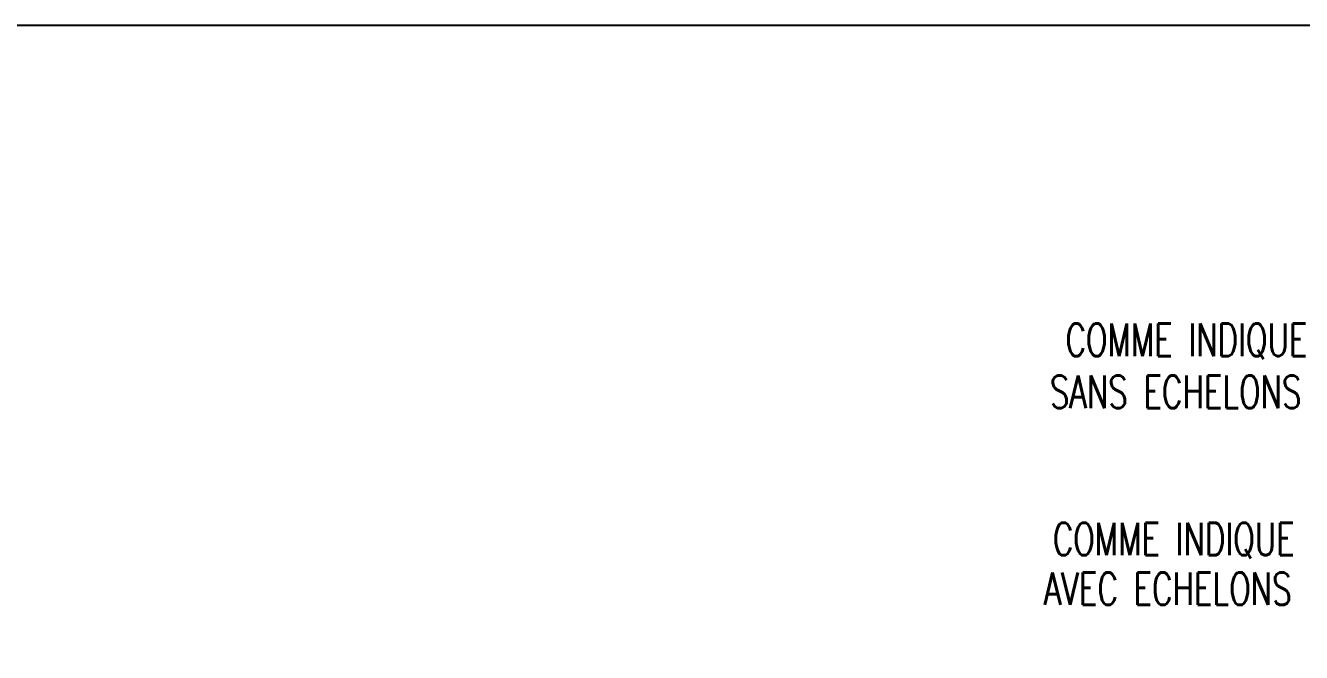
# Model space of a CAD drawing. Extents: x 550527 to 570802, y -97905 to -83555.
# Drawn here: x 565295 to 568237, y -85001 to -83555 of the extents above; entities that cross this region are included whole.
import ezdxf

# ---------------------------------------------------------------- set-up
doc = ezdxf.new("R2010")
doc.units = 0
doc.header["$LTSCALE"] = 250
doc.header["$MEASUREMENT"] = 0
doc.layers.add('LS', color=7, linetype='CONTINUOUS')
doc.layers.add('TESTI_A_P', color=7, linetype='CONTINUOUS')
doc.styles.add('RS', font='ROMANS8.shx', dxfattribs={"width": 0.7})

msp = doc.modelspace()

# ---------------------------------------------------------------- linework, layer by layer
at = {"layer": 'LS', "color": 8}
msp.add_lwpolyline([(550527.43, -83555.09), (550527.43, -97905.09), (566427.43, -97905.09), (566427.43, -95905.09), (570802.43, -95905.09), (570802.43, -83555.09), (550527.43, -83555.09)], close=True, dxfattribs=at)

# ---------------------------------------------------------------- texts
at = {"layer": 'TESTI_A_P', "style": 'RS', "width": 0.7}
for s, p in [('COMME INDIQUE', (567693.127, -84317.625)), ('SANS ECHELONS', (567656.951, -84437.624)), ('COMME INDIQUE', (567663.818, -84777.166)), ('AVEC ECHELONS', (567643.031, -84891.867))]:
    msp.add_text(s, height=75, dxfattribs=at).set_placement(p)

doc.saveas('drawing.dxf')
